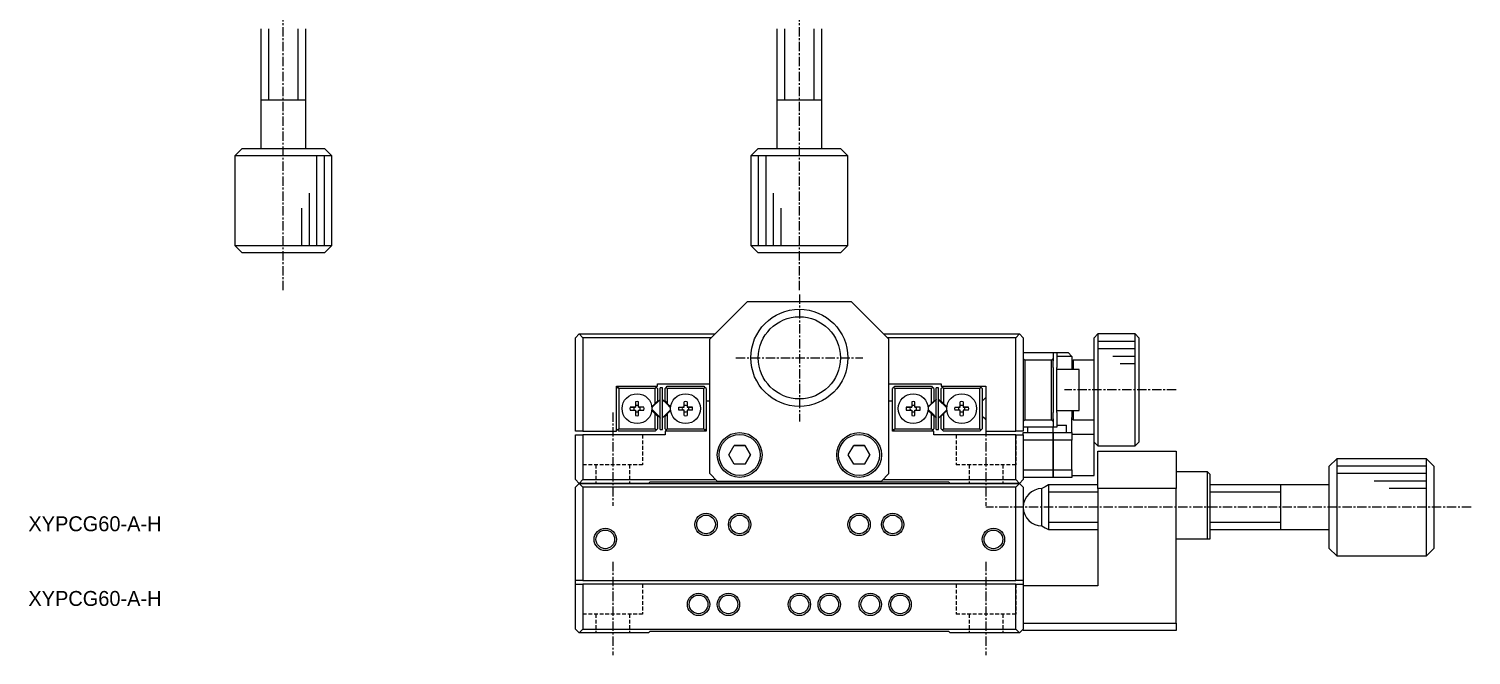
# Model space of a CAD drawing. Extents: x 7 to 431, y 3 to 249.
# Drawn here: x 10.1 to 203.3, y 3.4 to 87.2 of the extents above; entities that cross this region are included whole.
import ezdxf

# ---------------------------------------------------------------- set-up
doc = ezdxf.new("R2010")
doc.units = 0
doc.linetypes.add('CENTER', pattern=[2, 1.25, -0.25, 0.25, -0.25])
doc.linetypes.add('DASHED', pattern=[0.75, 0.5, -0.25])
doc.layers.get('0').update_dxf_attribs({"linetype": 'CONTINUOUS'})
doc.layers.add('CENTER', color=1, linetype='CENTER')
doc.styles.get("Standard").update_dxf_attribs({"font": 'FGP教科書体NT-M'})

msp = doc.modelspace()

# ---------------------------------------------------------------- linework, layer by layer
at = {"color": 7, "linetype": 'CONTINUOUS'}
for p, q in [((41.15, 87.25), (41.15, 77.75)), ((47.15, 77.74), (47.15, 87.25)), ((110.29, 87.25), (110.29, 77.75)), ((116.29, 77.75), (116.29, 87.25)), ((41.15, 77.75), (47.15, 77.75)), ((41.15, 77.75), (41.15, 77.75)), ((41.15, 77.75), (41.15, 71.25)), ((41.15, 77.75), (41.15, 77.74)), ((47.15, 71.25), (47.15, 77.75)), ((110.29, 77.75), (116.29, 77.75)), ((110.29, 77.75), (110.29, 77.74)), ((110.29, 77.75), (110.29, 77.75)), ((110.29, 77.75), (110.29, 71.25)), ((116.29, 77.74), (116.29, 77.75)), ((116.29, 71.25), (116.29, 77.75)), ((116.29, 77.75), (116.29, 77.75)), ((38.65, 71.25), (37.65, 70.25)), ((44.15, 70.25), (37.65, 70.25)), ((37.65, 70.25), (37.65, 58.25)), ((38.65, 71.25), (44.15, 71.25)), ((44.15, 71.25), (49.65, 71.25)), ((50.65, 70.25), (44.15, 70.25)), ((50.65, 70.25), (49.65, 71.25)), ((50.65, 58.25), (50.65, 70.25)), ((107.79, 71.25), (106.79, 70.25)), ((119.79, 70.25), (106.79, 70.25)), ((106.79, 70.25), (106.79, 58.25)), ((107.79, 71.25), (118.79, 71.25)), ((119.79, 70.25), (118.79, 71.25)), ((119.79, 58.25), (119.79, 70.25)), ((37.65, 58.25), (50.65, 58.25)), ((37.65, 58.25), (38.65, 57.25)), ((49.65, 57.25), (50.65, 58.25)), ((106.79, 58.25), (119.79, 58.25)), ((106.79, 58.25), (107.79, 57.25)), ((118.79, 57.25), (119.79, 58.25)), ((49.65, 57.25), (38.65, 57.25)), ((118.79, 57.25), (107.79, 57.25)), ((106.29, 50.71), (101.29, 45.71)), ((120.29, 50.71), (106.29, 50.71)), ((125.29, 45.71), (120.29, 50.71)), ((83.79, 46.41), (83.29, 45.91)), ((84.29, 45.91), (83.79, 46.41)), ((83.79, 46.41), (101.99, 46.41)), ((124.59, 46.41), (142.79, 46.41)), ((142.79, 46.41), (142.29, 45.91)), ((143.29, 45.91), (142.79, 46.41)), ((153.29, 46.41), (152.79, 45.91)), ((153.29, 46.41), (153.29, 31.41)), ((158.29, 46.41), (153.29, 46.41)), ((158.29, 31.41), (158.29, 46.41)), ((158.79, 45.91), (158.29, 46.41)), ((83.29, 33.41), (83.29, 45.91)), ((84.29, 45.91), (84.29, 33.41)), ((101.49, 45.91), (84.29, 45.91)), ((101.29, 27.71), (101.29, 45.71)), ((142.29, 45.91), (125.09, 45.91)), ((125.29, 27.71), (125.29, 45.71)), ((142.29, 33.41), (142.29, 45.91)), ((143.29, 45.91), (143.29, 33.41)), ((152.79, 32.96), (152.79, 45.91)), ((158.79, 45.91), (158.79, 31.91)), ((143.29, 43.91), (147.29, 43.91)), ((143.29, 43.11), (143.49, 42.91)), ((143.49, 42.91), (143.49, 34.91)), ((147.09, 42.91), (143.49, 42.91)), ((147.09, 42.91), (147.29, 43.11)), ((147.09, 34.91), (147.09, 42.91)), ((147.29, 43.91), (147.29, 43.11)), ((147.29, 43.91), (147.79, 43.91)), ((147.29, 43.11), (147.29, 42.79)), ((147.29, 42.79), (147.29, 43.11)), ((147.29, 41.91), (147.29, 42.79)), ((147.79, 43.91), (147.79, 41.91)), ((147.79, 43.91), (149.29, 43.91)), ((149.79, 43.41), (147.79, 43.41)), ((149.79, 43.41), (149.29, 43.91)), ((149.79, 43.41), (149.79, 41.66)), ((149.99, 42.91), (149.79, 42.71)), ((149.99, 42.91), (149.99, 41.66)), ((152.79, 42.91), (149.99, 42.91)), ((147.29, 41.91), (147.29, 35.91)), ((147.79, 35.91), (147.79, 41.91)), ((150.79, 41.66), (147.79, 41.66)), ((150.79, 36.16), (150.79, 41.66)), ((88.79, 39.41), (94.29, 39.41)), ((88.79, 33.41), (88.79, 39.41)), ((88.94, 39.26), (88.79, 39.11)), ((88.94, 39.26), (89.09, 39.41)), ((89.09, 39.11), (88.94, 39.26)), ((93.99, 39.11), (89.09, 39.11)), ((89.09, 39.11), (89.09, 33.71)), ((93.99, 39.41), (94.14, 39.26)), ((94.14, 39.26), (93.99, 39.11)), ((93.99, 37.12), (93.99, 39.11)), ((94.29, 39.11), (94.14, 39.26)), ((94.29, 39.71), (101.29, 39.71)), ((94.29, 39.41), (94.29, 39.71)), ((94.29, 39.11), (94.29, 37.42)), ((94.94, 39.21), (94.64, 39.21)), ((94.64, 33.61), (94.64, 39.21)), ((94.94, 33.61), (94.94, 39.21)), ((95.44, 39.26), (95.29, 39.11)), ((95.29, 37.42), (95.29, 39.11)), ((95.44, 39.26), (95.59, 39.41)), ((95.59, 39.11), (95.44, 39.26)), ((95.59, 39.41), (100.49, 39.41)), ((95.59, 39.11), (95.59, 37.12)), ((100.49, 39.11), (95.59, 39.11)), ((100.49, 39.41), (100.64, 39.26)), ((100.64, 39.26), (100.49, 39.11)), ((100.49, 33.71), (100.49, 39.11)), ((100.79, 39.11), (100.64, 39.26)), ((100.79, 39.11), (100.79, 37.41)), ((125.29, 39.71), (132.29, 39.71)), ((125.94, 39.26), (125.79, 39.11)), ((125.79, 37.41), (125.79, 39.11)), ((125.94, 39.26), (126.09, 39.41)), ((126.09, 39.11), (125.94, 39.26)), ((126.09, 39.41), (130.99, 39.41)), ((126.09, 39.11), (126.09, 33.71)), ((130.99, 39.11), (126.09, 39.11)), ((130.99, 39.41), (131.14, 39.26)), ((131.14, 39.26), (130.99, 39.11)), ((130.99, 37.12), (130.99, 39.11)), ((131.29, 39.11), (131.14, 39.26)), ((131.29, 39.11), (131.29, 37.42)), ((131.94, 39.21), (131.64, 39.21)), ((131.64, 33.61), (131.64, 39.21)), ((131.94, 33.61), (131.94, 39.21)), ((132.29, 39.71), (132.29, 39.41)), ((132.29, 39.41), (138.29, 39.41)), ((132.44, 39.26), (132.29, 39.11)), ((132.29, 37.42), (132.29, 39.11)), ((132.44, 39.26), (132.59, 39.41)), ((132.59, 39.11), (132.44, 39.26)), ((132.59, 39.11), (132.59, 37.12)), ((137.49, 39.11), (132.59, 39.11)), ((137.49, 39.41), (137.64, 39.26)), ((137.64, 39.26), (137.49, 39.11)), ((137.49, 33.71), (137.49, 39.11)), ((137.79, 39.11), (137.64, 39.26)), ((137.79, 39.11), (137.79, 33.71)), ((138.29, 39.41), (138.29, 33.41)), ((91.34, 37.34), (91.34, 36.61)), ((91.74, 36.61), (91.74, 37.34)), ((93.53, 36.65), (93.99, 37.12)), ((94.62, 37.65), (93.56, 36.59)), ((93.99, 37.12), (94.29, 37.42)), ((94.94, 37.61), (95.47, 37.09)), ((96.03, 36.59), (94.97, 37.65)), ((95.29, 37.42), (95.59, 37.12)), ((95.47, 37.09), (96.03, 36.52)), ((95.59, 37.12), (96.06, 36.65)), ((97.84, 36.61), (97.84, 37.34)), ((98.24, 37.34), (98.24, 36.61)), ((100.79, 37.41), (100.79, 33.41)), ((101.29, 37.41), (100.79, 37.41)), ((125.79, 37.41), (125.29, 37.41)), ((125.79, 33.41), (125.79, 37.41)), ((128.34, 37.34), (128.34, 36.61)), ((128.74, 36.61), (128.74, 37.34)), ((130.53, 36.65), (130.99, 37.12)), ((131.62, 37.65), (130.56, 36.59)), ((130.99, 37.12), (131.29, 37.42)), ((131.94, 37.61), (133.03, 36.52)), ((133.03, 36.59), (131.97, 37.65)), ((132.29, 37.42), (132.59, 37.12)), ((132.59, 37.12), (133.06, 36.65)), ((134.84, 36.61), (134.84, 37.34)), ((135.24, 37.34), (135.24, 36.61)), ((138.04, 37.66), (137.79, 37.41)), ((138.29, 37.91), (138.04, 37.66)), ((91.34, 36.61), (90.62, 36.61)), ((90.62, 36.61), (91.16, 36.61)), ((90.62, 36.21), (91.34, 36.21)), ((91.16, 36.61), (91.34, 36.61)), ((91.34, 36.21), (91.34, 35.49)), ((92.47, 36.61), (91.74, 36.61)), ((91.74, 36.61), (91.93, 36.61)), ((91.74, 35.49), (91.74, 36.21)), ((91.74, 36.21), (92.47, 36.21)), ((92.47, 36.61), (91.93, 36.61)), ((93.99, 35.71), (93.53, 36.18)), ((94.64, 35.22), (93.56, 36.31)), ((93.56, 36.24), (94.62, 35.18)), ((93.99, 33.71), (93.99, 35.71)), ((94.29, 35.41), (93.99, 35.71)), ((94.29, 35.41), (94.29, 33.71)), ((94.97, 35.18), (96.03, 36.24)), ((95.59, 35.71), (95.29, 35.41)), ((95.29, 33.71), (95.29, 35.41)), ((96.06, 36.18), (95.59, 35.71)), ((95.59, 35.71), (95.59, 33.71)), ((97.12, 36.61), (97.84, 36.61)), ((97.12, 36.61), (97.66, 36.61)), ((97.84, 36.21), (97.12, 36.21)), ((97.84, 36.61), (97.66, 36.61)), ((97.84, 35.49), (97.84, 36.21)), ((98.24, 36.61), (98.97, 36.61)), ((98.43, 36.61), (98.24, 36.61)), ((98.24, 36.21), (98.24, 35.49)), ((98.97, 36.21), (98.24, 36.21)), ((98.97, 36.61), (98.43, 36.61)), ((128.34, 36.61), (127.62, 36.61)), ((127.62, 36.61), (128.16, 36.61)), ((127.62, 36.21), (128.34, 36.21)), ((128.16, 36.61), (128.34, 36.61)), ((128.34, 36.21), (128.34, 35.49)), ((129.47, 36.61), (128.74, 36.61)), ((128.74, 36.61), (128.93, 36.61)), ((128.74, 35.49), (128.74, 36.21)), ((128.74, 36.21), (129.47, 36.21)), ((129.47, 36.61), (128.93, 36.61)), ((130.99, 35.71), (130.53, 36.18)), ((131.12, 35.74), (130.56, 36.31)), ((130.56, 36.24), (131.62, 35.18)), ((130.99, 33.71), (130.99, 35.71)), ((131.29, 35.41), (130.99, 35.71)), ((131.64, 35.22), (131.12, 35.74)), ((131.29, 35.41), (131.29, 33.71)), ((131.97, 35.18), (133.03, 36.24)), ((132.59, 35.71), (132.29, 35.41)), ((132.29, 33.71), (132.29, 35.41)), ((133.06, 36.18), (132.59, 35.71)), ((132.59, 35.71), (132.59, 33.71)), ((134.12, 36.61), (134.84, 36.61)), ((134.12, 36.61), (134.66, 36.61)), ((134.84, 36.21), (134.12, 36.21)), ((134.84, 36.61), (134.66, 36.61)), ((134.84, 35.49), (134.84, 36.21)), ((135.24, 36.61), (135.97, 36.61)), ((135.43, 36.61), (135.24, 36.61)), ((135.24, 36.21), (135.24, 35.49)), ((135.97, 36.21), (135.24, 36.21)), ((135.97, 36.61), (135.43, 36.61)), ((137.79, 35.41), (138.04, 35.16)), ((138.04, 35.16), (138.29, 34.91)), ((143.49, 34.91), (143.29, 34.71)), ((143.49, 34.91), (147.09, 34.91)), ((147.29, 34.71), (147.09, 34.91)), ((147.29, 35.04), (147.29, 35.91)), ((147.29, 35.04), (147.29, 34.71)), ((147.29, 34.71), (147.29, 35.04)), ((147.79, 36.16), (150.79, 36.16)), ((147.79, 35.91), (147.79, 33.91)), ((149.79, 36.16), (149.79, 35.21)), ((149.79, 33.21), (149.79, 35.21)), ((149.79, 35.11), (149.99, 34.91)), ((149.99, 36.16), (149.99, 34.91)), ((149.99, 34.91), (152.79, 34.91)), ((84.29, 33.41), (83.29, 33.41)), ((83.29, 26.91), (83.29, 32.91)), ((83.29, 32.91), (84.29, 32.91)), ((84.29, 33.41), (88.79, 33.41)), ((84.29, 32.91), (84.29, 26.91)), ((95.29, 32.91), (84.29, 32.91)), ((88.79, 33.71), (88.94, 33.56)), ((88.94, 33.56), (89.09, 33.71)), ((89.09, 33.41), (88.94, 33.56)), ((89.09, 33.71), (93.99, 33.71)), ((93.99, 33.41), (89.09, 33.41)), ((93.99, 33.71), (94.14, 33.56)), ((94.14, 33.56), (93.99, 33.41)), ((94.14, 33.56), (94.29, 33.71)), ((94.64, 33.61), (94.94, 33.61)), ((95.29, 33.71), (95.44, 33.56)), ((95.29, 33.41), (95.29, 32.91)), ((100.79, 33.41), (95.29, 33.41)), ((95.44, 33.56), (95.59, 33.71)), ((95.59, 33.41), (95.44, 33.56)), ((95.59, 33.71), (100.49, 33.71)), ((100.49, 33.71), (100.64, 33.56)), ((100.64, 33.56), (100.49, 33.41)), ((100.64, 33.56), (100.79, 33.71)), ((125.79, 33.71), (125.94, 33.56)), ((131.29, 33.41), (125.79, 33.41)), ((125.94, 33.56), (126.09, 33.71)), ((126.09, 33.41), (125.94, 33.56)), ((126.09, 33.71), (130.99, 33.71)), ((130.99, 33.71), (131.14, 33.56)), ((131.14, 33.56), (130.99, 33.41)), ((131.14, 33.56), (131.29, 33.71)), ((131.29, 32.91), (131.29, 33.41)), ((142.29, 32.91), (131.29, 32.91)), ((131.64, 33.61), (131.94, 33.61)), ((132.29, 33.71), (132.44, 33.56)), ((132.44, 33.56), (132.59, 33.71)), ((132.59, 33.41), (132.44, 33.56)), ((132.59, 33.71), (137.49, 33.71)), ((137.49, 33.41), (132.59, 33.41)), ((137.49, 33.71), (137.64, 33.56)), ((137.64, 33.56), (137.49, 33.41)), ((137.64, 33.56), (137.79, 33.71)), ((138.29, 33.41), (142.29, 33.41)), ((143.29, 33.41), (142.29, 33.41)), ((142.29, 26.91), (142.29, 32.91)), ((142.29, 32.91), (143.29, 32.91)), ((147.29, 33.91), (143.29, 33.91)), ((143.29, 33.21), (147.29, 33.21)), ((143.29, 32.91), (143.29, 33.21)), ((143.29, 32.91), (143.29, 26.91)), ((143.89, 33.21), (143.89, 33.91)), ((147.29, 34.71), (147.29, 33.91)), ((147.79, 33.91), (147.29, 33.91)), ((147.29, 33.21), (147.29, 33.91)), ((147.29, 32.21), (147.29, 33.21)), ((147.29, 33.21), (149.79, 33.21)), ((147.29, 33.21), (147.29, 32.21)), ((147.79, 34.21), (149.09, 34.21)), ((149.09, 33.21), (149.09, 34.21)), ((149.79, 33.21), (149.79, 32.21)), ((152.79, 32.96), (149.79, 32.96)), ((152.79, 27.46), (152.79, 32.96)), ((103.85, 30.21), (104.57, 31.46)), ((104.57, 31.46), (106.02, 31.46)), ((106.02, 31.46), (104.57, 31.46)), ((106.02, 31.46), (106.74, 30.21)), ((106.74, 30.21), (106.02, 31.46)), ((119.85, 30.21), (120.57, 31.46)), ((120.57, 31.46), (122.02, 31.46)), ((122.02, 31.46), (120.57, 31.46)), ((122.02, 31.46), (122.74, 30.21)), ((122.74, 30.21), (122.02, 31.46)), ((147.29, 32.21), (143.29, 32.21)), ((149.79, 32.21), (147.29, 32.21)), ((147.29, 32.21), (147.29, 28.21)), ((147.29, 28.21), (147.29, 32.21)), ((149.79, 28.21), (149.79, 32.21)), ((152.79, 31.91), (153.29, 31.41)), ((153.29, 31.41), (158.29, 31.41)), ((158.29, 31.41), (158.79, 31.91)), ((104.57, 28.96), (103.85, 30.21)), ((106.74, 30.21), (106.02, 28.96)), ((106.02, 28.96), (106.74, 30.21)), ((120.57, 28.96), (119.85, 30.21)), ((122.74, 30.21), (122.02, 28.96)), ((122.02, 28.96), (122.74, 30.21)), ((153.29, 25.71), (153.29, 30.71)), ((153.29, 30.71), (163.79, 30.71)), ((163.79, 30.71), (163.79, 25.71)), ((185.29, 29.71), (184.29, 28.71)), ((185.29, 29.71), (185.29, 23.21)), ((197.29, 29.71), (185.29, 29.71)), ((197.29, 16.71), (197.29, 29.71)), ((198.29, 28.71), (197.29, 29.71)), ((101.29, 27.71), (102.29, 26.71)), ((106.02, 28.96), (104.57, 28.96)), ((122.02, 28.96), (120.57, 28.96)), ((124.29, 26.71), (125.29, 27.71)), ((143.29, 28.21), (147.29, 28.21)), ((147.29, 27.21), (143.29, 27.21)), ((147.29, 28.21), (149.79, 28.21)), ((147.29, 27.21), (147.29, 28.21)), ((147.29, 28.21), (147.29, 27.21)), ((149.79, 27.21), (147.29, 27.21)), ((149.79, 28.21), (149.79, 27.21)), ((149.79, 27.46), (152.79, 27.46)), ((167.99, 27.96), (163.79, 27.96)), ((167.99, 18.96), (167.99, 27.96)), ((168.29, 27.66), (167.99, 27.96)), ((168.29, 27.66), (168.29, 18.96)), ((184.29, 23.21), (184.29, 28.71)), ((198.29, 28.71), (198.29, 17.71)), ((83.79, 26.41), (83.29, 26.91)), ((83.79, 26.41), (83.29, 25.91)), ((83.29, 13.41), (83.29, 25.91)), ((84.29, 26.91), (83.79, 26.41)), ((84.29, 25.91), (83.79, 26.41)), ((83.79, 26.41), (142.79, 26.41)), ((93.09, 26.41), (83.79, 26.41)), ((84.29, 26.91), (102.09, 26.91)), ((84.29, 25.91), (84.29, 13.41)), ((142.29, 25.91), (84.29, 25.91)), ((93.09, 26.41), (93.29, 26.61)), ((93.29, 26.61), (133.29, 26.61)), ((102.29, 26.71), (124.29, 26.71)), ((124.49, 26.91), (142.29, 26.91)), ((133.29, 26.61), (133.49, 26.41)), ((142.79, 26.41), (133.49, 26.41)), ((142.79, 26.41), (142.29, 26.91)), ((142.79, 26.41), (142.29, 25.91)), ((142.29, 13.41), (142.29, 25.91)), ((143.29, 26.91), (142.79, 26.41)), ((143.29, 25.91), (142.79, 26.41)), ((143.29, 25.91), (143.29, 13.41)), ((146.23, 25.96), (145.79, 25.71)), ((145.79, 23.21), (145.79, 25.71)), ((146.66, 26.21), (146.23, 25.96)), ((146.66, 26.21), (146.66, 23.21)), ((153.29, 26.21), (146.66, 26.21)), ((163.79, 25.71), (153.29, 25.71)), ((153.29, 25.71), (153.29, 12.71)), ((163.79, 7.71), (163.79, 25.71)), ((177.8, 26.21), (168.29, 26.21)), ((177.79, 20.21), (177.79, 26.21)), ((184.29, 26.21), (177.79, 26.21)), ((145.79, 20.71), (145.79, 23.21)), ((146.66, 23.21), (146.66, 20.21)), ((184.29, 17.71), (184.29, 23.21)), ((185.29, 23.21), (185.29, 16.71)), ((145.79, 20.71), (146.23, 20.46)), ((146.23, 20.46), (146.66, 20.21)), ((146.66, 20.21), (153.29, 20.21)), ((168.29, 20.21), (177.79, 20.21)), ((177.79, 20.21), (177.79, 20.21)), ((177.79, 20.21), (184.29, 20.21)), ((177.79, 20.21), (177.8, 20.21)), ((167.99, 18.96), (163.79, 18.96)), ((168.29, 18.96), (167.99, 18.96)), ((184.29, 17.71), (185.29, 16.71)), ((197.29, 16.71), (198.29, 17.71)), ((185.29, 16.71), (197.29, 16.71)), ((83.29, 12.91), (83.29, 13.41)), ((84.29, 13.41), (83.29, 13.41)), ((83.29, 6.91), (83.29, 12.91)), ((83.29, 12.91), (84.29, 12.91)), ((84.29, 13.41), (142.29, 13.41)), ((84.29, 12.91), (84.29, 6.91)), ((142.29, 12.91), (84.29, 12.91)), ((143.29, 13.41), (142.29, 13.41)), ((142.29, 6.91), (142.29, 12.91)), ((142.29, 12.91), (143.29, 12.91)), ((143.29, 13.41), (143.29, 12.91)), ((143.29, 12.91), (143.29, 6.91)), ((153.29, 12.71), (143.29, 12.71)), ((83.79, 6.41), (83.29, 6.91)), ((84.29, 6.91), (83.79, 6.41)), ((93.09, 6.41), (83.79, 6.41)), ((84.29, 6.91), (142.29, 6.91)), ((93.09, 6.41), (93.29, 6.61)), ((93.29, 6.61), (133.29, 6.61)), ((133.29, 6.61), (133.49, 6.41)), ((142.79, 6.41), (133.49, 6.41)), ((142.79, 6.41), (142.29, 6.91)), ((143.29, 6.91), (142.79, 6.41)), ((143.29, 7.71), (163.79, 7.71)), ((143.29, 6.71), (143.29, 6.91)), ((163.79, 6.71), (143.29, 6.71)), ((163.79, 7.71), (163.79, 6.71))]:
    msp.add_line(p, q, dxfattribs=at)
at = {"color": 3, "linetype": 'CONTINUOUS'}
for p, q in [((42.15, 87.25), (42.15, 77.75)), ((46.15, 77.74), (46.15, 87.25)), ((111.29, 87.25), (111.29, 77.75)), ((115.29, 77.75), (115.29, 87.25)), ((44.05, 77.75), (44.25, 77.75)), ((48.65, 58.25), (48.65, 70.25)), ((49.65, 58.25), (49.65, 70.25)), ((107.79, 70.25), (107.79, 58.25)), ((108.79, 70.25), (108.79, 58.25)), ((47.65, 58.25), (47.65, 65.25)), ((109.79, 65.25), (109.79, 58.25)), ((46.65, 58.25), (46.65, 63.25)), ((110.79, 63.25), (110.79, 58.25)), ((158.29, 45.41), (153.29, 45.41)), ((158.29, 44.41), (153.29, 44.41)), ((158.29, 43.41), (155.29, 43.41)), ((158.29, 42.41), (156.29, 42.41)), ((197.29, 28.71), (185.29, 28.71)), ((197.29, 27.71), (185.29, 27.71)), ((153.29, 25.21), (146.66, 25.21)), ((177.8, 25.21), (168.29, 25.21)), ((197.29, 26.71), (190.29, 26.71)), ((197.29, 25.71), (192.29, 25.71)), ((177.79, 23.11), (177.79, 23.31)), ((146.66, 21.21), (153.29, 21.21)), ((168.29, 21.21), (177.79, 21.21))]:
    msp.add_line(p, q, dxfattribs=at)
at = {"color": 3, "linetype": 'DASHED'}
for p, q in [((84.29, 32.91), (84.29, 28.91)), ((92.29, 32.91), (92.29, 28.91)), ((134.29, 32.91), (134.29, 28.91)), ((142.29, 32.91), (142.29, 28.91)), ((92.29, 28.91), (84.29, 28.91)), ((86.04, 28.91), (86.04, 26.41)), ((90.54, 28.91), (90.54, 26.41)), ((142.29, 28.91), (134.29, 28.91)), ((136.04, 28.91), (136.04, 26.41)), ((140.54, 28.91), (140.54, 26.41)), ((84.29, 12.91), (84.29, 8.91)), ((92.29, 12.91), (92.29, 8.91)), ((134.29, 12.91), (134.29, 8.91)), ((142.29, 12.91), (142.29, 8.91)), ((92.29, 8.91), (84.29, 8.91)), ((86.04, 8.91), (86.04, 6.41)), ((90.54, 8.91), (90.54, 6.41)), ((142.29, 8.91), (134.29, 8.91)), ((136.04, 8.91), (136.04, 6.41)), ((140.54, 8.91), (140.54, 6.41))]:
    msp.add_line(p, q, dxfattribs=at)
at = {"color": 7, "linetype": 'CONTINUOUS'}
for centre, radius in [((113.29, 43.21), 6.5), ((113.29, 43.21), 5.5), ((91.54, 36.41), 2), ((98.04, 36.41), 2), ((128.54, 36.41), 2), ((135.04, 36.41), 2), ((105.29, 30.21), 3), ((105.29, 30.21), 2.75), ((121.29, 30.21), 3), ((121.29, 30.21), 2.75), ((100.79, 20.91), 1.25), ((105.29, 20.91), 1.25), ((121.29, 20.91), 1.25), ((125.79, 20.91), 1.25), ((87.29, 18.91), 1.25), ((139.29, 18.91), 1.25), ((99.79, 10.21), 1.25), ((103.79, 10.21), 1.25), ((113.29, 10.21), 1.25), ((117.29, 10.21), 1.25), ((122.79, 10.21), 1.25), ((126.79, 10.21), 1.25)]:
    msp.add_circle(centre, radius, dxfattribs=at)
at = {"color": 3, "linetype": 'CONTINUOUS'}
for centre in [(100.79, 20.91), (105.29, 20.91), (121.29, 20.91), (125.79, 20.91), (87.29, 18.91), (139.29, 18.91), (99.79, 10.21), (103.79, 10.21), (113.29, 10.21), (117.29, 10.21), (122.79, 10.21), (126.79, 10.21)]:
    msp.add_circle(centre, 1.5, dxfattribs=at)
at = {"color": 7, "linetype": 'CONTINUOUS'}
for centre, radius, start, end in [((91.54, 36.41), 0.95, 77.8468, 102.1532), ((91.54, 36.41), 0.435, 62.6335, 117.3665), ((94.76, 37.51), 0.2, 124.9753, 135), ((94.83, 37.51), 0.2, 45, 55.0247), ((98.04, 36.41), 0.95, 77.8468, 102.1532), ((98.04, 36.41), 0.435, 62.6335, 117.3665), ((128.54, 36.41), 0.95, 77.8468, 102.1532), ((128.54, 36.41), 0.435, 62.6335, 117.3665), ((131.76, 37.51), 0.2, 124.9753, 135), ((131.83, 37.51), 0.2, 45, 55.0247), ((135.04, 36.41), 0.95, 77.8468, 102.1532), ((135.04, 36.41), 0.435, 62.6335, 117.3665), ((91.54, 36.41), 0.95, 167.8468, 192.1532), ((91.54, 36.41), 0.435, 152.6335, 207.3665), ((91.54, 36.41), 0.435, 242.6335, 297.3665), ((91.54, 36.41), 0.95, 257.8468, 282.1532), ((91.54, 36.41), 0.435, 332.6335, 27.3665), ((91.54, 36.41), 0.95, 347.8468, 12.1532), ((93.7, 36.45), 0.2, 135, 143.142), ((93.7, 36.45), 0.2, 218.7388, 225), ((93.7, 36.38), 0.2, 216.858, 225), ((94.76, 35.32), 0.2, 225, 235.0247), ((94.83, 35.32), 0.2, 304.9753, 315), ((95.89, 36.45), 0.2, 36.858, 45), ((95.89, 36.38), 0.2, 38.7388, 45), ((95.89, 36.38), 0.2, 315, 323.142), ((98.04, 36.41), 0.95, 167.8468, 192.1532), ((98.04, 36.41), 0.435, 152.6335, 207.3665), ((98.04, 36.41), 0.435, 242.6335, 297.3665), ((98.04, 36.41), 0.95, 257.8468, 282.1532), ((98.04, 36.41), 0.435, 332.6335, 27.3665), ((98.04, 36.41), 0.95, 347.8468, 12.1532), ((128.54, 36.41), 0.95, 167.8468, 192.1532), ((128.54, 36.41), 0.435, 152.6335, 207.3665), ((128.54, 36.41), 0.435, 242.6335, 297.3665), ((128.54, 36.41), 0.95, 257.8468, 282.1532), ((128.54, 36.41), 0.435, 332.6335, 27.3665), ((128.54, 36.41), 0.95, 347.8468, 12.1532), ((130.7, 36.45), 0.2, 135, 143.142), ((130.7, 36.45), 0.2, 218.7388, 225), ((130.7, 36.38), 0.2, 216.858, 225), ((131.76, 35.32), 0.2, 225, 235.0247), ((131.83, 35.32), 0.2, 304.9753, 315), ((132.89, 36.45), 0.2, 36.858, 45), ((132.89, 36.38), 0.2, 38.7388, 45), ((132.89, 36.38), 0.2, 315, 323.142), ((135.04, 36.41), 0.95, 167.8468, 192.1532), ((135.04, 36.41), 0.435, 152.6335, 207.3665), ((135.04, 36.41), 0.435, 242.6335, 297.3665), ((135.04, 36.41), 0.95, 257.8468, 282.1532), ((135.04, 36.41), 0.435, 332.6335, 27.3665), ((135.04, 36.41), 0.95, 347.8468, 12.1532), ((145.79, 23.21), 2.5, 90, 180), ((145.79, 23.21), 2.5, 180, 270)]:
    msp.add_arc(centre, radius, start, end, dxfattribs=at)
at = {"layer": 'CENTER', "color": 1, "linetype": 'CENTER'}
for p, q in [((44.15, 52.25), (44.15, 117.25)), ((113.29, 52.25), (113.29, 112.25)), ((113.29, 51.71), (113.29, 34.71)), ((104.79, 43.21), (121.79, 43.21)), ((163.79, 38.91), (148.79, 38.91)), ((88.29, 35.91), (88.29, 23.41)), ((138.29, 35.91), (138.29, 23.41)), ((203.29, 23.21), (138.29, 23.21)), ((88.29, 15.91), (88.29, 3.41)), ((138.29, 15.91), (138.29, 3.41))]:
    msp.add_line(p, q, dxfattribs=at)

# ---------------------------------------------------------------- texts
at = {"color": 7, "linetype": 'CONTINUOUS'}
for p in [(10, 20), (10, 10)]:
    msp.add_text('XYPCG60-A-H', height=2, dxfattribs=at).set_placement(p)

doc.saveas('drawing.dxf')
